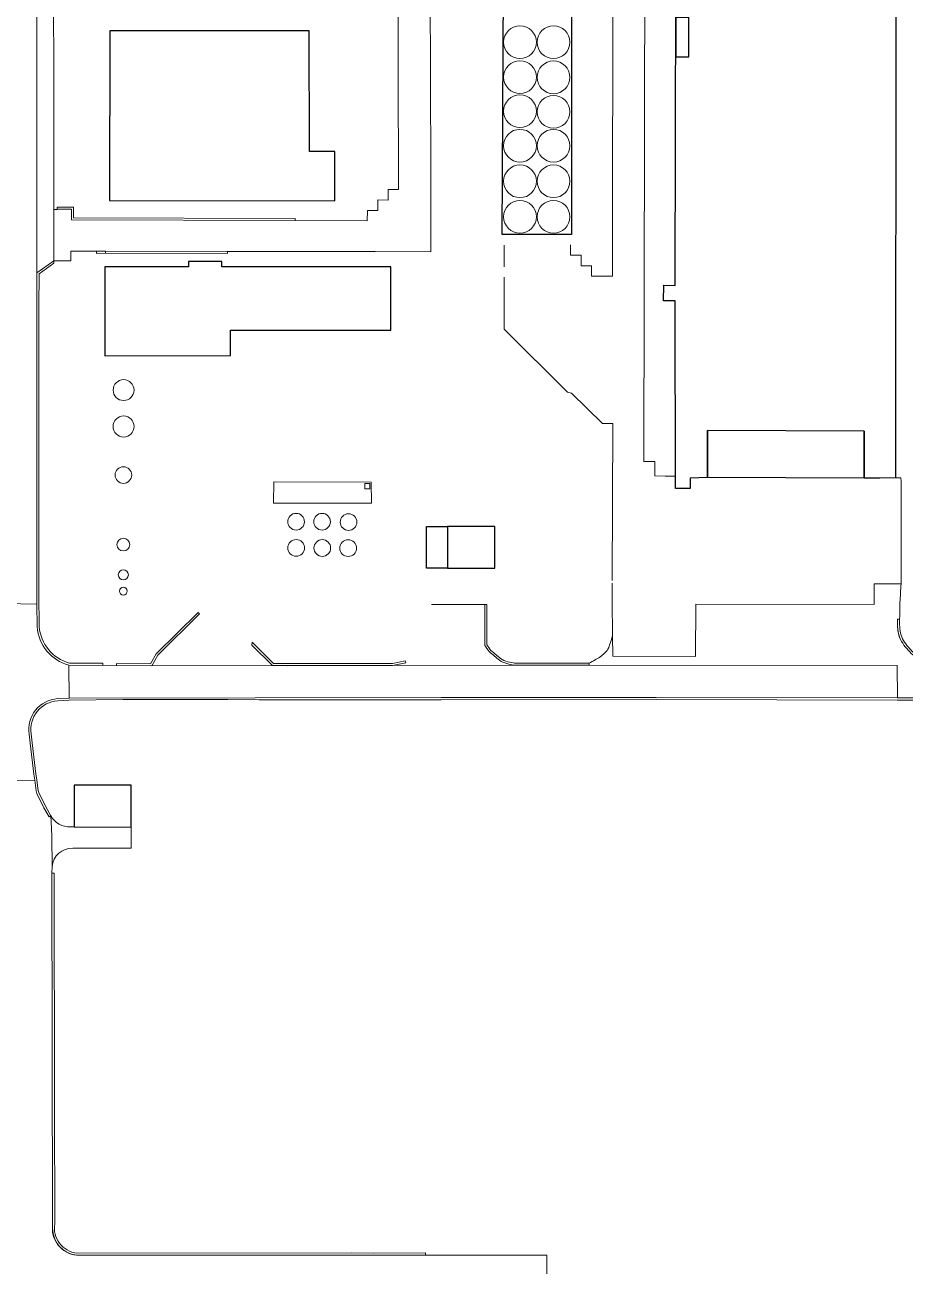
# Model space of a CAD drawing. Header units: millimetres. Extents: x 0 to 840, y 0 to 594.
# Drawn here: x 723.45 to 733.56, y 155.8 to 170.05 of the extents above; entities that cross this region are included whole.
import ezdxf

# ---------------------------------------------------------------- set-up
doc = ezdxf.new("R2010")
doc.units = ezdxf.units.MM
doc.layers.add('AC-0000-BESTAAND-co-06', color=1, linetype='Continuous')

msp = doc.modelspace()

# ---------------------------------------------------------------- linework, layer by layer
at = {"layer": 'AC-0000-BESTAAND-co-06', "linetype": 'Continuous', "lineweight": 13, "transparency": 33554687}
for p, q in [((723.584, 170.879), (723.585, 167.203)), ((728.951, 167.477), (728.95, 167.523)), ((728.951, 167.477), (728.951, 167.274)), ((727.349, 164.784), (727.409, 164.784)), ((727.409, 164.784), (727.409, 164.723)), ((731.285, 164.854), (733.035, 164.849)), ((723.584, 163.401), (723.213, 163.408)), ((723.956, 162.323), (723.952, 162.701)), ((723.133, 161.378), (723.56, 161.379)), ((724.039, 155.927), (729.442, 155.927)), ((729.442, 155.927), (729.442, 155.562))]:
    msp.add_line(p, q, dxfattribs=at)
at = {"layer": 'AC-0000-BESTAAND-co-06', "linetype": 'Continuous', "lineweight": 13, "transparency": 33554687, "flags": 128}
for points in [[(723.589, 183.045), (723.582, 179.561), (723.582, 178.658), (723.581, 176.754), (723.584, 175.635), (723.581, 173.818), (723.584, 171.365), (723.584, 170.879), (723.584, 170.879, 0.18534), (723.777, 170.501), (723.777, 170.501), (723.777, 170.473), (723.777, 170.431), (723.778, 169.393), (723.778, 169.351), (723.779, 168.312), (723.779, 168.27), (723.779, 167.931), (723.778, 167.463), (723.778, 167.343), (723.585, 167.203), (723.585, 167.107), (723.584, 166.812)], [(727.67, 162.697), (726.292, 162.695), (724.903, 162.692), (723.952, 162.701), (723.952, 162.701, -0.318605), (723.588, 163.139), (723.588, 163.139), (723.584, 163.401), (723.584, 166.733), (723.584, 166.812)], [(733.839, 162.3), (733.466, 162.3), (730.697, 162.305), (728.228, 162.304), (726.136, 162.303), (725.776, 162.306), (724.935, 162.306), (724.571, 162.307), (723.956, 162.299), (723.824, 162.292, 0.440871), (723.519, 161.911), (723.519, 161.911), (723.532, 161.807), (723.573, 161.452), (723.583, 161.382), (723.598, 161.261), (723.606, 161.237), (723.686, 161.075), (723.746, 160.97), (723.725, 160.958), (723.665, 161.064), (723.584, 161.227), (723.575, 161.256), (723.56, 161.379), (723.549, 161.449), (723.508, 161.804), (723.495, 161.908), (723.495, 161.908, -0.440503), (723.822, 162.316), (723.956, 162.323), (728.228, 162.328), (730.697, 162.329), (733.466, 162.324), (733.839, 162.324)], [(723.822, 162.316, 0.440503), (723.495, 161.908), (723.495, 161.908), (723.508, 161.804), (723.549, 161.449), (723.56, 161.379), (723.575, 161.256), (723.584, 161.227), (723.665, 161.064), (723.725, 160.958)], [(723.758, 160.388, -0.39008), (723.998, 160.601), (723.998, 160.601), (724.666, 160.6), (724.667, 160.842), (724.014, 160.844), (723.969, 160.845), (723.969, 160.845, -0.290865), (723.746, 160.97)]]:
    msp.add_lwpolyline(points, format="xyb", dxfattribs=at)
for points in [[(729.714, 167.525), (729.714, 167.405), (729.834, 167.405), (729.833, 167.285), (729.953, 167.285), (729.953, 167.165), (730.193, 167.165), (730.194, 167.755), (730.198, 170.246), (730.197, 170.376), (730.19, 171.629), (730.187, 172.225), (730.187, 172.496), (730.192, 173.244), (730.193, 174.505), (730.2, 175.041), (730.202, 175.223), (730.569, 175.223), (730.565, 170.784)], [(723.778, 167.343), (723.976, 167.343), (723.976, 167.453), (724.27, 167.451), (724.372, 167.452), (725.773, 167.45), (727.469, 167.45), (728.109, 167.445), (728.109, 168.379), (728.098, 171.505)], [(727.731, 170.979), (727.738, 168.16), (727.62, 168.159), (727.62, 168.039), (727.5, 168.04), (727.5, 167.92), (727.38, 167.92), (727.379, 167.8), (726.552, 167.803), (723.981, 167.812), (723.981, 167.933), (723.816, 167.933), (723.815, 167.931), (723.779, 167.931)], [(730.919, 164.869), (730.799, 164.869), (730.68, 164.873), (730.679, 164.989), (730.679, 165.039), (730.554, 165.039), (730.565, 170.784)], [(724.372, 167.452), (724.27, 167.451), (724.27, 167.427), (724.373, 167.428), (724.372, 167.452)], [(724.372, 167.452), (725.773, 167.45), (725.773, 167.426), (724.373, 167.428), (724.372, 167.452)], [(730.191, 163.671), (730.199, 165.473), (730.08, 165.473), (729.723, 165.824), (729.679, 165.834), (728.95, 166.558), (728.95, 166.561), (728.951, 167.154)], [(726.304, 164.803), (727.424, 164.8), (727.426, 164.56), (727.374, 164.558), (726.302, 164.561), (726.304, 164.803)], [(727.349, 164.784), (727.35, 164.723), (727.409, 164.723)], [(730.195, 163.035), (730.198, 162.802), (731.149, 162.8), (731.15, 163.4), (733.201, 163.397), (733.201, 163.635), (733.508, 163.635)], [(726.292, 162.695), (726.054, 162.929)], [(727.67, 162.697), (729.062, 162.701), (729.926, 162.699), (733.463, 162.695), (733.466, 162.324)], [(723.822, 162.316), (723.956, 162.323), (728.228, 162.328), (730.697, 162.329), (733.466, 162.324), (733.839, 162.324)], [(723.746, 160.97), (723.753, 160.827), (723.757, 160.731), (723.758, 160.388), (723.757, 160.313), (723.765, 156.283), (723.765, 156.235)]]:
    msp.add_lwpolyline(points, dxfattribs=at)
at = {"layer": 'AC-0000-BESTAAND-co-06', "linetype": 'Continuous', "lineweight": 30, "transparency": 33554687, "flags": 128}
for points in [[(728.928, 167.643), (728.941, 170.459), (729.724, 170.458), (729.723, 167.643), (728.928, 167.643)], [(733.447, 170.434), (733.443, 164.849), (733.085, 164.848), (733.086, 165.388), (731.287, 165.394), (731.285, 164.854), (731.087, 164.847), (731.088, 164.729), (730.919, 164.728), (730.916, 166.881), (730.781, 166.883), (730.785, 167.061), (730.914, 167.058), (730.92, 170.434)], [(727.007, 168.031), (727.006, 168.598), (726.716, 168.598), (726.713, 169.98), (724.423, 169.983), (724.42, 168.035), (727.007, 168.031)], [(733.086, 165.388), (733.085, 164.848), (731.285, 164.854), (731.287, 165.394)], [(728.298, 163.815), (728.058, 163.815), (728.059, 164.292), (728.299, 164.292), (728.298, 163.815)], [(728.843, 163.815), (728.842, 164.292), (728.299, 164.292), (728.298, 163.815), (728.843, 163.815)]]:
    msp.add_lwpolyline(points, dxfattribs=at)
for points in [[(731.07, 170.134), (730.92, 170.134), (730.92, 169.684), (731.07, 169.684)], [(727.649, 166.544), (727.649, 167.274), (725.707, 167.273), (725.707, 167.333), (725.326, 167.333), (725.326, 167.273), (724.363, 167.273), (724.364, 166.252), (725.807, 166.256), (725.806, 166.544)], [(724.014, 161.324), (724.014, 160.844), (724.667, 160.842), (724.668, 161.322)]]:
    msp.add_lwpolyline(points, close=True, dxfattribs=at)
at = {"layer": 'AC-0000-BESTAAND-co-06', "linetype": 'Continuous', "lineweight": 13, "transparency": 33554687, "flags": 128}
for points in [[(723.816, 167.957), (723.816, 167.933), (723.981, 167.933), (723.981, 167.812), (726.552, 167.803), (726.552, 167.827), (724.005, 167.836), (724.005, 167.957)], [(724.499, 162.72), (724.889, 162.716), (724.953, 162.83), (725.436, 163.303), (725.45, 163.288), (724.972, 162.816), (724.903, 162.692), (724.499, 162.696)], [(726.465, 162.694), (727.67, 162.697), (727.82, 162.727), (727.815, 162.751), (727.668, 162.721), (726.466, 162.718), (726.3, 162.72), (726.116, 162.903), (726.056, 162.964), (726.054, 162.929), (726.292, 162.695)]]:
    msp.add_lwpolyline(points, close=True, dxfattribs=at)
for points in [[(723.612, 163.144), (723.609, 163.304), (723.606, 163.349), (723.608, 163.401), (723.606, 163.456), (723.606, 163.515), (723.607, 163.866), (723.606, 163.988), (723.608, 166.733), (723.608, 166.812), (723.608, 166.812), (723.609, 167.191), (723.778, 167.313), (723.778, 167.343), (723.585, 167.203), (723.584, 166.812), (723.584, 166.733), (723.584, 163.401), (723.588, 163.139), (723.588, 163.139, 0.318605), (723.952, 162.701), (723.952, 162.701), (724.343, 162.698), (724.343, 162.722), (723.959, 162.725), (723.959, 162.725, -0.318605), (723.612, 163.144)], [(728.047, 155.928), (728.047, 155.954), (727.449, 155.951), (727.2, 155.953), (724.044, 155.951), (724.044, 155.951, -0.427281), (723.789, 156.287), (723.789, 156.287), (723.786, 157.635), (723.781, 160.313), (723.757, 160.313), (723.765, 156.283), (723.765, 156.283, 0.427281), (724.039, 155.927), (724.039, 155.927)]]:
    msp.add_lwpolyline(points, format="xyb", close=True, dxfattribs=at)
at = {"layer": 'AC-0000-BESTAAND-co-06', "linetype": 'Continuous', "lineweight": 13, "transparency": 33554687}
for centre, radius in [((729.132, 169.851), 0.188), ((729.517, 169.851), 0.188), ((729.132, 169.45), 0.188), ((729.517, 169.448), 0.188), ((729.132, 169.059), 0.188), ((729.517, 169.052), 0.188), ((729.132, 168.663), 0.188), ((729.517, 168.663), 0.188), ((729.132, 168.255), 0.188), ((729.517, 168.255), 0.188), ((729.132, 167.847), 0.188), ((729.517, 167.847), 0.188), ((724.58, 165.858), 0.12), ((724.58, 165.44), 0.121), ((724.578, 164.883), 0.0956), ((726.561, 164.347), 0.096), ((726.859, 164.347), 0.096), ((727.164, 164.343), 0.096), ((724.577, 164.084), 0.0732), ((726.562, 164.046), 0.096), ((726.862, 164.045), 0.096), ((727.159, 164.044), 0.096), ((724.577, 163.737), 0.058), ((724.577, 163.55), 0.045)]:
    msp.add_circle(centre, radius, dxfattribs=at)
at = {"layer": 'AC-0000-BESTAAND-co-06', "linetype": 'Continuous', "lineweight": 13, "transparency": 33554687, "extrusion": (0, 0, -1)}
msp.add_arc((-724.074, 156.234), 0.309, 276.5939, 0.2391, dxfattribs=at)
at = {"layer": 'AC-0000-BESTAAND-co-06', "linetype": 'Continuous', "lineweight": 13, "transparency": 33554687}
for points, knots in [([(733.085, 164.848), (733.204, 164.848), (733.323, 164.849), (733.443, 164.849), (733.443, 164.849), (733.443, 164.849), (733.443, 164.849), (733.464, 164.849), (733.486, 164.849), (733.507, 164.849), (733.508, 164.801), (733.509, 164.753), (733.509, 164.706), (733.509, 164.359), (733.509, 164.012), (733.508, 163.665), (733.508, 163.655), (733.508, 163.645), (733.508, 163.635), (733.504, 163.562), (733.5, 163.49), (733.496, 163.418), (733.496, 163.405), (733.496, 163.392), (733.496, 163.379), (733.495, 163.329), (733.493, 163.279), (733.492, 163.229), (733.484, 163.229), (733.476, 163.229), (733.468, 163.229), (733.468, 163.213), (733.467, 163.196), (733.467, 163.179), (733.467, 163.128), (733.477, 163.046), (733.503, 162.994), (733.53, 162.938), (733.58, 162.88), (733.625, 162.834), (733.67, 162.788), (733.771, 162.773), (733.815, 162.769), (733.823, 162.769), (733.831, 162.769), (733.839, 162.769)], [0, 0, 0, 0, 0.030303, 0.030303, 0.030303, 0.060606, 0.060606, 0.060606, 0.090909, 0.090909, 0.090909, 0.121212, 0.121212, 0.121212, 0.151515, 0.151515, 0.151515, 0.181818, 0.181818, 0.181818, 0.212121, 0.212121, 0.212121, 0.242424, 0.242424, 0.242424, 0.272727, 0.272727, 0.272727, 0.30303, 0.30303, 0.30303, 0.333333, 0.333333, 0.333333, 0.440129, 0.440129, 0.440129, 0.553534, 0.553534, 0.553534, 0.666667, 0.666667, 0.666667, 1, 1, 1, 1]), ([(729.926, 162.699), (729.926, 162.706), (729.926, 162.714), (729.925, 162.722), (729.948, 162.735), (729.971, 162.747), (729.994, 162.76), (730.013, 162.771), (730.032, 162.782), (730.051, 162.793), (730.083, 162.812), (730.107, 162.843), (730.132, 162.87), (730.148, 162.886), (730.157, 162.916), (730.162, 162.933), (730.173, 162.967), (730.184, 163.001), (730.195, 163.035), (730.194, 163.157), (730.192, 163.279), (730.19, 163.402), (730.191, 163.481), (730.191, 163.561), (730.191, 163.641)], [0, 0, 0, 0, 0.333333, 0.333333, 0.333333, 0.413442, 0.413442, 0.413442, 0.481285, 0.481285, 0.481285, 0.595336, 0.595336, 0.595336, 0.666667, 0.666667, 0.666667, 0.777778, 0.777778, 0.777778, 0.888889, 0.888889, 0.888889, 1, 1, 1, 1]), ([(729.062, 162.701), (729.017, 162.707), (728.943, 162.722), (728.898, 162.756), (728.858, 162.786), (728.818, 162.821), (728.78, 162.856), (728.759, 162.875), (728.742, 162.906), (728.729, 162.925), (728.728, 163.082), (728.728, 163.24), (728.727, 163.398), (728.523, 163.398), (728.319, 163.398), (728.115, 163.398)], [0, 0, 0, 0, 0.209042, 0.209042, 0.209042, 0.39657, 0.39657, 0.39657, 0.5, 0.5, 0.5, 0.75, 0.75, 0.75, 1, 1, 1, 1]), ([(729.926, 162.699), (729.926, 162.699), (729.926, 162.706), (729.926, 162.714), (729.925, 162.722), (729.926, 162.714), (729.926, 162.706), (729.926, 162.699), (729.638, 162.699), (729.35, 162.7), (729.062, 162.701), (729.017, 162.707), (728.943, 162.722), (728.898, 162.756), (728.858, 162.786), (728.818, 162.821), (728.78, 162.856), (728.759, 162.875), (728.742, 162.906), (728.729, 162.925), (728.728, 163.082), (728.728, 163.24), (728.727, 163.398), (728.735, 163.398), (728.743, 163.398), (728.751, 163.398), (728.752, 163.243), (728.752, 163.088), (728.753, 162.933), (728.765, 162.915), (728.78, 162.888), (728.799, 162.87), (728.835, 162.838), (728.873, 162.807), (728.91, 162.777), (728.953, 162.742), (729.026, 162.729), (729.07, 162.724), (729.355, 162.723), (729.64, 162.722), (729.925, 162.722), (729.926, 162.714), (729.926, 162.706), (729.926, 162.699)], [0, 0, 0, 0, 0.055556, 0.111111, 0.111111, 0.111111, 0.166667, 0.166667, 0.166667, 0.222222, 0.222222, 0.222222, 0.268676, 0.268676, 0.268676, 0.310349, 0.310349, 0.310349, 0.333333, 0.333333, 0.333333, 0.444444, 0.444444, 0.444444, 0.5, 0.5, 0.5, 0.555556, 0.555556, 0.555556, 0.666667, 0.666667, 0.666667, 0.718091, 0.718091, 0.718091, 0.777778, 0.777778, 0.777778, 0.888889, 0.888889, 0.888889, 1, 1, 1, 1]), ([(733.467, 163.179), (733.467, 163.179), (733.467, 163.128), (733.477, 163.046), (733.503, 162.994), (733.53, 162.938), (733.58, 162.88), (733.625, 162.834), (733.67, 162.788), (733.771, 162.773), (733.815, 162.769), (733.823, 162.769), (733.831, 162.769), (733.839, 162.769), (733.839, 162.775), (733.839, 162.78), (733.839, 162.786), (733.793, 162.79), (733.687, 162.807), (733.64, 162.855), (733.598, 162.898), (733.551, 162.952), (733.525, 163.004), (733.5, 163.054), (733.491, 163.133), (733.491, 163.182), (733.491, 163.198), (733.492, 163.213), (733.492, 163.229), (733.484, 163.229), (733.476, 163.229), (733.468, 163.229), (733.468, 163.213), (733.467, 163.196), (733.467, 163.179)], [0, 0, 0, 0, 0.026699, 0.053398, 0.053398, 0.053398, 0.1101, 0.1101, 0.1101, 0.166667, 0.166667, 0.166667, 0.333333, 0.333333, 0.333333, 0.5, 0.5, 0.5, 0.560497, 0.560497, 0.560497, 0.614571, 0.614571, 0.614571, 0.666667, 0.666667, 0.666667, 0.833333, 0.833333, 0.833333, 0.916667, 0.916667, 0.916667, 1, 1, 1, 1])]:
    msp.add_open_spline(points, degree=3, knots=knots, dxfattribs=at)

doc.saveas('drawing.dxf')
